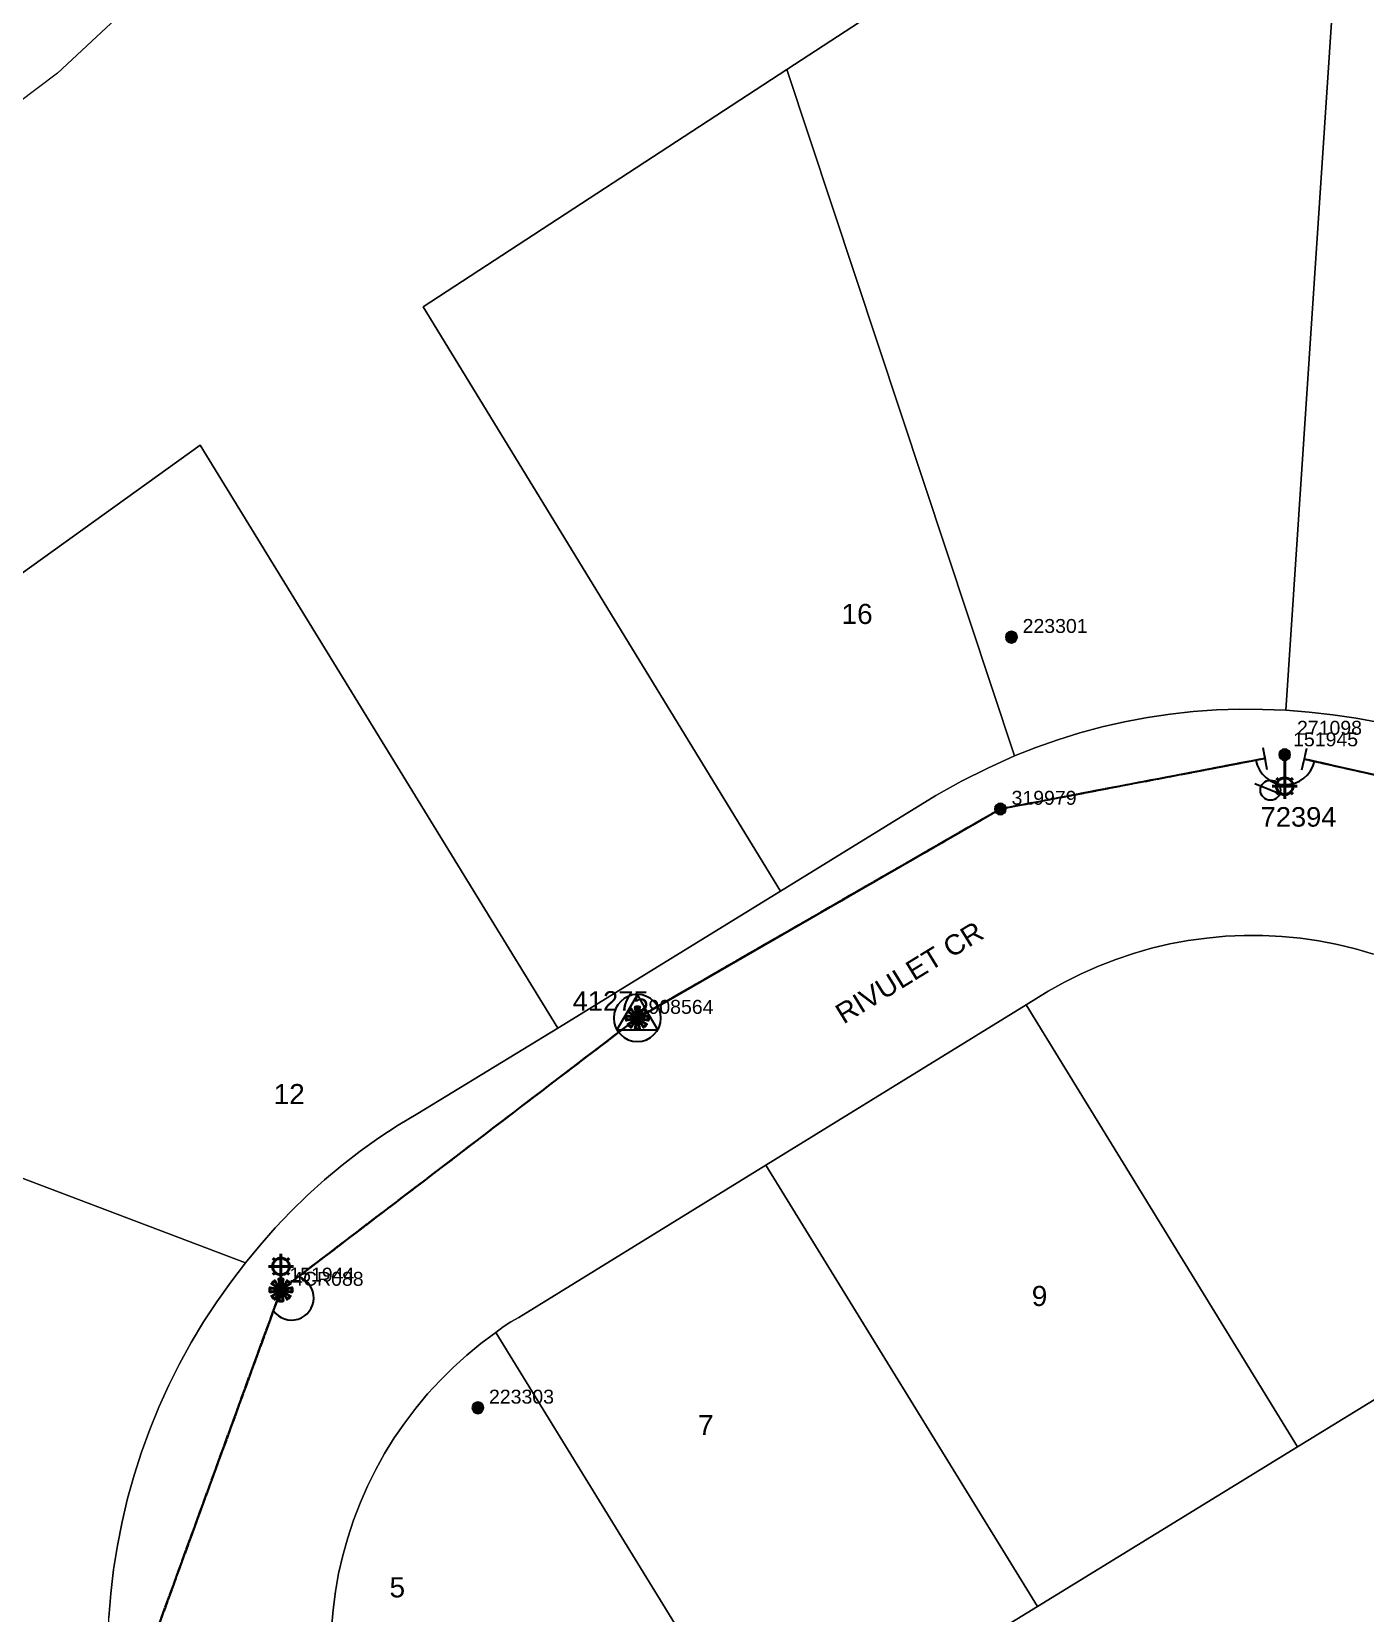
# Model space of a CAD drawing. Header units: metres. Extents: x 296686 to 300227, y 6172173 to 6175501.
# Drawn here: x 296905.8 to 297025.4, y 6174887 to 6175028.8 of the extents above; entities that cross this region are included whole.
import ezdxf
from ezdxf.enums import TextEntityAlignment as Align

# ---------------------------------------------------------------- set-up
doc = ezdxf.new("R2010")
doc.units = ezdxf.units.M
doc.linetypes.add('Cable Exist OH', pattern=[1, 1, 0])
doc.layers.get('0').update_dxf_attribs({"color": 6})
for name, color, linetype in [('_USER 02 POLENUMEXT', 7, 'Continuous'), ('_USER 08 SLIGHTNUMEXT', 7, 'Continuous'), ('Equip_LV_NEW', 2, 'Continuous'), ('Equip_SP_HV_EXT', 7, 'Continuous'), ('Equip_SP_HV_NEW', 2, 'Continuous'), ('Equip_SP_SL_EXT', 7, 'Continuous'), ('Mains_HV_EXT', 7, 'Continuous'), ('Mains_HV_MOD', 3, 'Continuous'), ('Mains_LV_EXT', 7, 'Continuous'), ('Mains_LV_MOD', 3, 'Continuous'), ('Mains_SL_EXT', 7, 'Continuous'), ('Mains_SL_MOD', 3, 'Continuous'), ('OH_Details_SP_MISC', 7, 'Continuous'), ('Sub_SP_TR_HV_LV_EXT', 7, 'Continuous'), ('SupportsOH_SP_TR_HV_LV_SL_EXT', 7, 'Continuous'), ('SupportsOH_SP_TR_HV_LV_SL_MOD', 3, 'Continuous')]:
    doc.layers.add(name, color=color, linetype=linetype)
for name, color, linetype, lineweight in [('Cadastre Land Parcels_SP_EXT', 9, 'Continuous', 5), ('Cadastre Road Names_SP_HV_LV_SL_EXT', 9, 'Continuous', 5), ('Cadastre Roads_SP_EXT', 9, 'Continuous', 5)]:
    doc.layers.add(name, color=color, linetype=linetype, lineweight=lineweight)
doc.styles.add('HVSW_LABEL', font='arial.ttf')
doc.styles.add('iecARIAL', font='arial.ttf', dxfattribs={"height": 2})
doc.styles.add('POLE_LABEL', font='arial.ttf')
doc.styles.get("Standard").update_dxf_attribs({"font": 'arial.ttf'})

# ---------------------------------------------------------------- blocks, each defined once
blk = doc.blocks.new('SUB_POLE_EXT')
blk.add_wipeout([(0, 4.22), (0.42, 4.2), (0.83, 4.14), (1.21, 4.05), (1.62, 3.9), (1.99, 3.72), (2.35, 3.51), (2.68, 3.26), (2.99, 2.99), (3.28, 2.66), (3.52, 2.34), (3.76, 1.92), (3.9, 1.62), (4.04, 1.23), (4.18, 0.63), (4.22, 0), (4.18, -0.61), (4.06, -1.15), (3.9, -1.62), (3.58, -2.24), (3.22, -2.73), (2.97, -3.01), (2.68, -3.26), (2.36, -3.5), (2, -3.72), (1.64, -3.89), (1.25, -4.03), (0.82, -4.14), (0.42, -4.2), (0, -4.22), (-0.41, -4.2), (-0.8, -4.15), (-1.21, -4.05), (-1.62, -3.9), (-1.99, -3.73), (-2.35, -3.51), (-2.68, -3.26), (-2.96, -3.02), (-3.23, -2.72), (-3.51, -2.35), (-3.71, -2.01), (-3.91, -1.6), (-4.05, -1.21), (-4.16, -0.76), (-4.22, -0.14), (-4.21, 0.39), (-4.14, 0.83), (-4.03, 1.27), (-3.9, 1.63), (-3.71, 2.02), (-3.5, 2.37), (-3.28, 2.67), (-2.99, 2.99), (-2.68, 3.27), (-2.33, 3.52), (-1.98, 3.73), (-1.63, 3.9), (-1.2, 4.05), (-0.78, 4.15), (-0.4, 4.21)])
blk.add_line((2.16, 0.48), (2.16, 0.48, 0))
blk.add_lwpolyline([(-4.22, 0, 1), (4.22, 0, 1)], format="xyb", close=True)
blk.add_lwpolyline([(2.14, 0.52), (0, 4.22), (-3.66, -2.11), (3.66, -2.11)], close=True)
for tag, height, flags, p in [('ASSET_NUM', 3.5, 8, (2, 2)), ('STREET_CODE', 0.2, 9, (1.5, 0)), ('CONSTRUCTED_VOLTAGE', 0.2, 9, (1.5, -0.2)), ('OPERATING_VOLTAGE', 0.2, 9, (1.5, -0.6)), ('OPERATED_BY', 0.2, 9, (1.5, -0.8)), ('ORIENTATION', 0.2, 9, (1.5, -1.2)), ('OWNED_BY', 0.2, 9, (1.5, -1.4)), ('SECONDARY_VOLTAGE', 0.2, 9, (1.5, -1.6)), ('STATE', 0.2, 9, (1.5, -1.8)), ('SUBSTATION_TYPE', 0.2, 9, (1.5, -2)), ('STREETNAME', 0.2, 9, (1.5, -2.8)), ('NO_PHASES', 0.2, 9, (1.5, -0.4)), ('MAINTAINED_BY', 0.2, 9, (1.5, -1)), ('USAGE', 0.2, 9, (1.5, -2.2)), ('LEGEND', 0.2, 9, (1.5, -2.4)), ('LOCATION', 0.2, 9, (1.5, -2.6)), ('SUBURB', 0.2, 9, (1.5, -3)), ('Z', 0.2, 1, (1.5, -3.4)), ('NOTES', 0.2, 9, (1.5, -3.2))]:
    blk.add_attdef(tag, text='', height=height, dxfattribs=dict(flags=flags)).set_placement(p, align=Align.MIDDLE_LEFT)
blk = doc.blocks.new('SL_LANTERN_EXT')
at = {"lineweight": 40}
for p, q in [((-1.46, 5.68), (-1.06, 5.28)), ((0, 1.97), (0, 6.47)), ((1.46, 5.68), (1.06, 5.28)), ((-2.25, 4.22), (2.25, 4.22)), ((-1.46, 2.76), (-1.06, 3.16)), ((1.46, 2.76), (1.06, 3.16)), ((0, 0), (0, 2.72))]:
    blk.add_line(p, q, dxfattribs=at)
blk.add_circle((0, 4.22), 1.5, dxfattribs=at)
for tag, p, height, flags in [('OPERATING_VOLTAGE', (0.98, -1.65), 0.2, 9), ('ORIENTATION', (0.98, -1.85), 0.2, 9), ('OWNED_BY', (0.98, -2.05), 0.2, 9), ('STATE', (0.98, -2.25), 0.2, 9), ('CONSTRUCTED_VOLTAGE', (0.98, -0.65), 0.2, 9), ('CONTROL_TYPE', (0.98, -0.85), 0.2, 9), ('LANTERN_PURPOSE', (0.98, -1.05), 0.2, 9), ('LANTERN_TYPE', (0.98, -1.25), 0.2, 9), ('NO_PHASES', (0.98, -1.45), 0.2, 9), ('USAGE', (0.98, -2.45), 0.2, 9), ('CEXIST', (0.98, -2.65), 0.2, 9), ('CNEW', (0.98, -2.85), 0.2, 9), ('LNUMBER', (2.18, -3.25), 2.5, 8), ('CNUMBER', (0.98, -3.05), 0.2, 9), ('CREMOVE', (0.98, -3.25), 0.2, 9), ('CREPLACE', (0.98, -3.45), 0.2, 9), ('LKINGHEIGHT', (0.98, -3.65), 0.2, 9), ('LBRACKET', (0.98, -3.85), 0.2, 9), ('LBRACKETVOCAB', (0.98, -4.05), 0.2, 9), ('LCATEGORY', (0.98, -4.25), 0.2, 9), ('LCHARGE1', (0.98, -4.45), 0.2, 9), ('LCHARGE1PERCENT', (0.98, -4.65), 0.2, 9), ('LCHARGE2', (0.98, -4.85), 0.2, 9), ('LCHARGE2PERCENT', (0.98, -5.05), 0.2, 9), ('LCHARGE3', (0.98, -5.25), 0.2, 9), ('LCHARGE3PERCENT', (0.98, -5.45), 0.2, 9), ('LEXIST', (0.98, -5.65), 0.2, 9), ('LLAMP', (0.98, -5.85), 0.2, 9), ('LLAMPVOCAB', (0.98, -6.05), 0.2, 9), ('LMAST', (0.98, -6.25), 0.2, 9), ('LMASTVOCAB', (0.98, -6.45), 0.2, 9), ('LNEW', (0.98, -6.65), 0.2, 9), ('LANTNUMBER', (0.98, -6.85), 0.2, 9), ('LOUTREACH', (0.98, -7.25), 0.2, 9), ('LOUTREACHVOCAB', (0.98, -7.45), 0.2, 9), ('LRATECODE', (0.98, -7.65), 0.2, 9), ('LREMOVE', (0.98, -7.85), 0.2, 9), ('LREPLACE', (0.98, -8.05), 0.2, 9), ('LTYPE', (0.98, -8.25), 0.2, 9), ('LTYPEVOCAB', (0.98, -8.45), 0.2, 9), ('LEGEND', (0.98, -8.65), 0.2, 9), ('STREETNAME', (0.98, -9.25), 0.2, 9), ('SUBURB', (0.98, -9.45), 0.2, 1), ('LOCATION', (0.98, -8.85), 0.2, 9), ('NOTES', (0.98, -9.05), 0.2, 9)]:
    blk.add_attdef(tag, p, '', height=height, dxfattribs=dict(flags=flags))
at = {"layer": '_USER 08 SLIGHTNUMEXT', "style": 'iecARIAL', "flags": 8}
blk.add_attdef('ASSET_NUM', (1.5, 1.5), '', height=2.5, dxfattribs=at)
blk = doc.blocks.new('*U178')
at = {"lineweight": 40}
for p, q in [((0, 0), (0, -4.16)), ((2.25, -5.65), (-2.25, -5.66)), ((-1.46, -4.2), (-1.06, -4.6)), ((0, -3.41), (0, -7.91)), ((1.46, -4.2), (1.06, -4.59)), ((-1.46, -7.11), (-1.06, -6.72)), ((1.46, -7.11), (1.06, -6.72))]:
    blk.add_line(p, q, dxfattribs=at)
blk.add_circle((0, -5.66), 1.5, dxfattribs=at)
for tag, p, height, flags in [('OPERATING_VOLTAGE', (0.98, -1.65), 0.2, 9), ('ORIENTATION', (0.98, -1.85), 0.2, 9), ('OWNED_BY', (0.98, -2.05), 0.2, 9), ('STATE', (0.98, -2.25), 0.2, 9), ('CONSTRUCTED_VOLTAGE', (0.98, -0.65), 0.2, 9), ('CONTROL_TYPE', (0.98, -0.85), 0.2, 9), ('LANTERN_PURPOSE', (0.98, -1.05), 0.2, 9), ('LANTERN_TYPE', (0.98, -1.25), 0.2, 9), ('NO_PHASES', (0.98, -1.45), 0.2, 9), ('USAGE', (0.98, -2.45), 0.2, 9), ('CEXIST', (0.98, -2.65), 0.2, 9), ('CNEW', (0.98, -2.85), 0.2, 9), ('LNUMBER', (2.18, -3.25), 2.5, 8), ('CNUMBER', (0.98, -3.05), 0.2, 9), ('CREMOVE', (0.98, -3.25), 0.2, 9), ('CREPLACE', (0.98, -3.45), 0.2, 9), ('LKINGHEIGHT', (0.98, -3.65), 0.2, 9), ('LBRACKET', (0.98, -3.85), 0.2, 9), ('LBRACKETVOCAB', (0.98, -4.05), 0.2, 9), ('LCATEGORY', (0.98, -4.25), 0.2, 9), ('LCHARGE1', (0.98, -4.45), 0.2, 9), ('LCHARGE1PERCENT', (0.98, -4.65), 0.2, 9), ('LCHARGE2', (0.98, -4.85), 0.2, 9), ('LCHARGE2PERCENT', (0.98, -5.05), 0.2, 9), ('LCHARGE3', (0.98, -5.25), 0.2, 9), ('LCHARGE3PERCENT', (0.98, -5.45), 0.2, 9), ('LEXIST', (0.98, -5.65), 0.2, 9), ('LLAMP', (0.98, -5.85), 0.2, 9), ('LLAMPVOCAB', (0.98, -6.05), 0.2, 9), ('LMAST', (0.98, -6.25), 0.2, 9), ('LMASTVOCAB', (0.98, -6.45), 0.2, 9), ('LNEW', (0.98, -6.65), 0.2, 9), ('LANTNUMBER', (0.98, -6.85), 0.2, 9), ('LOUTREACH', (0.98, -7.25), 0.2, 9), ('LOUTREACHVOCAB', (0.98, -7.45), 0.2, 9), ('LRATECODE', (0.98, -7.65), 0.2, 9), ('LREMOVE', (0.98, -7.85), 0.2, 9), ('LREPLACE', (0.98, -8.05), 0.2, 9), ('LTYPE', (0.98, -8.25), 0.2, 9), ('LTYPEVOCAB', (0.98, -8.45), 0.2, 9), ('LEGEND', (0.98, -8.65), 0.2, 9), ('STREETNAME', (0.98, -9.25), 0.2, 9), ('SUBURB', (0.98, -9.45), 0.2, 1), ('LOCATION', (0.98, -8.85), 0.2, 9), ('NOTES', (0.98, -9.05), 0.2, 9)]:
    blk.add_attdef(tag, p, '', height=height, dxfattribs=dict(flags=flags))
at = {"layer": '_USER 08 SLIGHTNUMEXT', "style": 'iecARIAL', "flags": 8}
blk.add_attdef('ASSET_NUM', (1.5, 1.5), '', height=2.5, dxfattribs=at)
blk = doc.blocks.new('SL_NIGHTWATCH_EXT')
at = {"lineweight": 40}
h = blk.add_hatch(color=256, dxfattribs=at)
h.paths.add_polyline_path([(0.39, 1.96, 0.098491), (-0.39, 1.96), (-0.2, 0.98, -0.098491), (0.19, 0.98)])
h.paths.add_polyline_path([(0.55, 0.83, -0.098491), (0.83, 0.56), (1.66, 1.11, 0.098491), (1.11, 1.66)])
h.paths.add_polyline_path([(0.98, 0.2, -0.098491), (0.98, -0.19), (1.96, -0.39, 0.098491), (1.96, 0.39)])
h.paths.add_polyline_path([(0.83, -0.55, -0.098491), (0.56, -0.83), (1.11, -1.66, 0.098491), (1.66, -1.11)])
h.paths.add_polyline_path([(-0.19, -0.98), (-0.39, -1.96, 0.098491), (0.39, -1.96), (0.2, -0.98, -0.098491)])
h.paths.add_polyline_path([(-0.83, -0.56), (-1.66, -1.11, 0.098491), (-1.11, -1.66), (-0.55, -0.83, -0.098491)])
h.paths.add_polyline_path([(-0.98, 0.19), (-1.96, 0.39, 0.098491), (-1.96, -0.39), (-0.98, -0.2, -0.098491)])
h.paths.add_polyline_path([(-1.11, 1.66, 0.098491), (-1.66, 1.11), (-0.83, 0.55, -0.098491), (-0.56, 0.83)])
for p, q in [((-1.16, 1.63), (-1.16, 1.63, 0)), ((-1.1, 1.64), (-1.1, 1.64, 0)), ((1.08, 1.63), (1.08, 1.63, 0)), ((-0.86, -0.57), (-0.86, -0.57, 0)), ((0.82, -0.57), (0.82, -0.57, 0)), ((1.13, -1.65), (1.13, -1.65, 0)), ((1.96, -0.37), (1.96, -0.37, 0))]:
    blk.add_line(p, q, dxfattribs=at)
for points in [[(-0.98, 0.19, 0.098491), (-0.98, -0.2), (-1.96, -0.39, -0.098491), (-1.96, 0.39)], [(-0.56, 0.83, 0.098491), (-0.83, 0.55), (-1.66, 1.11, -0.098491), (-1.11, 1.66)], [(-0.2, 0.98, -0.098491), (0.19, 0.98), (0.39, 1.96, 0.098491), (-0.39, 1.96)], [(0.83, 0.56), (1.66, 1.11, 0.098491), (1.11, 1.66), (0.55, 0.83, -0.098491)], [(0.98, -0.19), (1.96, -0.39, 0.098491), (1.96, 0.39), (0.98, 0.2, -0.098491)], [(-0.83, -0.56, 0.098491), (-0.55, -0.83), (-1.11, -1.66, -0.098491), (-1.66, -1.11)], [(0.2, -0.98), (0.39, -1.96, -0.098491), (-0.39, -1.96), (-0.19, -0.98, 0.098491)], [(0.56, -0.83), (1.11, -1.66, 0.098491), (1.66, -1.11), (0.83, -0.55, -0.098491)]]:
    blk.add_lwpolyline(points, format="xyb", close=True, dxfattribs=at)
blk.add_circle((0, 0), 1, dxfattribs=at)
blk = doc.blocks.new('POLE_EXT')
blk.add_hatch(color=256).paths.add_polyline_path([(-1, 0, 1), (1, 0, 1)])
blk.add_lwpolyline([(-1, 0, 1), (1, 0, 1)], format="xyb", close=True)
for tag, height, flags, p in [('pNumber', 2.5, 8, (-17.84, 2.07)), ('OWNED_BY', 0.2, 9, (1.35, -0.4)), ('SPECIAL_USE', 0.2, 9, (1.35, -0.8)), ('STATE', 0.2, 9, (1.35, -1)), ('cLV', 0.2, 9, (1.35, -1.4)), ('hDepth', 0.2, 9, (1.35, -1.6)), ('hDia', 0.2, 9, (1.35, -1.8)), ('cHV', 0.2, 9, (1.35, -2)), ('PARENT', 0.2, 9, (1.35, -0.6)), ('USAGE', 0.2, 9, (1.35, -1.2)), ('LBRACKET', 0.2, 9, (1.35, -2.2)), ('LExisting', 0.2, 9, (1.35, -2.4)), ('LANTNUMBER', 0.2, 9, (1.35, -2.6)), ('LOther', 0.2, 9, (1.35, -2.8)), ('cLinedev', 0.2, 9, (1.35, -3.4)), ('pExisting', 0.2, 9, (1.35, -3.8)), ('pFooting', 0.2, 9, (1.35, -4.4)), ('pNew', 0.2, 9, (1.35, -4.6)), ('pRelocate', 0.2, 9, (1.35, -5)), ('pRemove', 0.2, 9, (1.35, -5.2)), ('pReplace', 0.2, 9, (1.35, -5.4)), ('pStay', 0.2, 9, (1.35, -5.6)), ('LRemove', 0.2, 9, (1.35, -3)), ('LEGEND', 0.2, 9, (1.35, -3.2)), ('LOCATION', 0.2, 9, (1.35, -3.6)), ('PFNUMBER', 0.2, 9, (1.35, -4)), ('NEWPFNUMBER', 0.2, 9, (1.35, -4.2)), ('pType', 0.2, 9, (1.35, -5.8)), ('cspan', 0.2, 9, (1.35, -6)), ('STREETNAME', 0.2, 9, (1.35, -6.2)), ('SUBURB', 0.2, 9, (1.35, -6.4)), ('OPERATED_BY', 0.2, 9, (1.36, -7.01)), ('NOTES', 0.2, 9, (1.35, -6.6)), ('MAINTAINED_BY', 0.2, 9, (1.36, -6.81))]:
    blk.add_attdef(tag, text='', height=height, dxfattribs=dict(flags=flags)).set_placement(p, align=Align.MIDDLE_LEFT)
at = {"style": 'POLE_LABEL', "flags": 9}
for tag, p in [('STRUCTURE_PLANT_NUMBER', (1.35, 0.03)), ('STREET_CODE', (1.35, -0.2))]:
    blk.add_attdef(tag, text='', height=0.2, dxfattribs=at).set_placement(p, align=Align.MIDDLE_LEFT)
at = {"flags": 1}
blk.add_attdef('Z', (1.35, -7.33), '', height=0.2, dxfattribs=at)
at = {"layer": '_USER 02 POLENUMEXT', "style": 'POLE_LABEL', "flags": 8}
blk.add_attdef('ASSET_NUM', text='', height=2.5, dxfattribs=at).set_placement((2, 2), align=Align.MIDDLE_LEFT)
blk = doc.blocks.new('HV_ABS_CLOSED_EXT')
blk.add_line((-3, 6.87), (3, 6.87))
blk.add_circle((0, 6.87), 1.8)
at = {"style": 'HVSW_LABEL'}
for tag, height, flags, p in [('ASSET_NUM', 3.5, 8, (2, 2)), ('STREET_CODE', 0.2, 9, (0, -0.2))]:
    blk.add_attdef(tag, text='', height=height, dxfattribs=dict(at, flags=flags)).set_placement(p, align=Align.MIDDLE_LEFT)
at = {"flags": 1}
blk.add_attdef('Z', (0, 0), '', height=0.2, dxfattribs=at)
at = {"flags": 9}
for tag, p in [('ACTUAL_STATUS', (0, -0.4)), ('CONSTRUCTED_VOLTAGE', (0, -0.6)), ('OPERATING_VOLTAGE', (0, -1)), ('ORIENTATION', (0, -1.2)), ('OWNED_BY', (0, -1.4)), ('STATE', (0, -1.6)), ('SWITCH_TYPE', (0, -1.8)), ('STREETNAME', (0, -2.6)), ('SUBURB', (0, -2.8)), ('NO_PHASES', (0, -0.8)), ('USAGE', (0, -2)), ('LEGEND', (0, -2.2)), ('LOCATION', (0, -2.4)), ('NOTES', (0, -3))]:
    blk.add_attdef(tag, text='', height=0.2, dxfattribs=at).set_placement(p, align=Align.MIDDLE_LEFT)
blk = doc.blocks.new('HV_End Shackle_NEW')
for tag, flags, p in [('CONNECTOR_TYPE', 9, (1.5, 0)), ('CONSTRUCTED_VOLTAGE', 9, (1.5, -0.2)), ('OPERATING_VOLTAGE', 9, (1.5, -0.6)), ('ORIENTATION', 9, (1.5, -0.8)), ('OWNED_BY', 9, (1.5, -1)), ('OPERATED_BY', 9, (1.5, -1.2)), ('NO_PHASES', 9, (1.5, -0.4)), ('MAINTAINED_BY', 9, (1.5, -1.4)), ('STATE', 9, (1.5, -1.6)), ('Z', 1, (1.5, -2.2)), ('USAGE', 9, (1.5, -1.8)), ('NOTES', 9, (1.5, -2))]:
    blk.add_attdef(tag, text='', height=0.2, dxfattribs=dict(flags=flags)).set_placement(p, align=Align.MIDDLE_LEFT)
blk.add_wipeout([(-0.25, 0), (-0.25, 1.81), (0.25, 1.82), (0.25, 0)])
blk.add_line((1, 1.81), (-1, 1.81))
blk = doc.blocks.new('LV_End Shackle_NEW')
for tag, flags, p in [('CONNECTOR_TYPE', 9, (1.5, 0)), ('CONSTRUCTED_VOLTAGE', 9, (1.5, -0.2)), ('OPERATING_VOLTAGE', 9, (1.5, -0.6)), ('ORIENTATION', 9, (1.5, -0.8)), ('OWNED_BY', 9, (1.5, -1)), ('OPERATED_BY', 9, (1.5, -1.2)), ('NO_PHASES', 9, (1.5, -0.4)), ('MAINTAINED_BY', 9, (1.5, -1.4)), ('STATE', 9, (1.5, -1.6)), ('Z', 1, (1.5, -2.2)), ('USAGE', 9, (1.5, -1.8)), ('NOTES', 9, (1.5, -2))]:
    blk.add_attdef(tag, text='', height=0.2, dxfattribs=dict(flags=flags)).set_placement(p, align=Align.MIDDLE_LEFT)
blk.add_wipeout([(-0.25, 0), (-0.25, 1.81), (0.25, 1.82), (0.25, 0)])
blk.add_line((1, 1.81), (-1, 1.81))

msp = doc.modelspace()

# ---------------------------------------------------------------- linework, layer by layer
at = {"layer": 'Cadastre Land Parcels_SP_EXT', "linetype": 'Continuous'}
for points in [[(297018.26, 6174967.98), (297024.28, 6175058.53), (296973.52, 6175025.43), (296993.94, 6174963.87), (296995.85, 6174964.64), (296997.81, 6174965.33), (296999.79, 6174965.94), (297001.79, 6174966.48), (297003.81, 6174966.94), (297005.85, 6174967.32), (297007.9, 6174967.62), (297009.96, 6174967.85), (297012.03, 6174968), (297014.1, 6174968.06), (297016.18, 6174968.05), (297018.26, 6174967.98)], [(296972.96, 6174951.76), (296986.89, 6174960.34), (296989.19, 6174961.61), (296991.53, 6174962.79), (296993.94, 6174963.87), (296973.52, 6175025.43), (296940.92, 6175004.15), (296972.96, 6174951.76)], [(296952.99, 6174939.46), (296920.94, 6174991.75), (296855.55, 6174944.74), (296925, 6174918.4), (296926.29, 6174920), (296927.65, 6174921.55), (296929.07, 6174923.04), (296930.54, 6174924.48), (296932.07, 6174925.86), (296933.65, 6174927.18), (296935.27, 6174928.43), (296936.95, 6174929.62), (296938.67, 6174930.75), (296940.44, 6174931.81), (296952.99, 6174939.46)], [(296925, 6174918.4), (296855.55, 6174944.74), (296790.85, 6174898.34), (296794.48, 6174866.49), (296912.67, 6174884.44), (296912.75, 6174886.61), (296912.92, 6174888.76), (296913.17, 6174890.91), (296913.51, 6174893.05), (296913.92, 6174895.17), (296914.42, 6174897.28), (296915, 6174899.36), (296915.66, 6174901.42), (296916.4, 6174903.46), (296917.22, 6174905.46), (296918.11, 6174907.43), (296919.08, 6174909.37), (296920.12, 6174911.26), (296921.23, 6174913.12), (296922.42, 6174914.93), (296923.68, 6174916.69), (296925, 6174918.4)], [(297019.32, 6174901.9), (296994.98, 6174941.54), (296971.63, 6174927.16), (296996, 6174887.58), (297019.32, 6174901.9)], [(296996, 6174887.58), (296971.63, 6174927.16), (296949.5, 6174913.52), (296948.78, 6174913.12), (296948.08, 6174912.67), (296947.42, 6174912.16), (296971.69, 6174872.68), (296991.36, 6174884.75), (296996, 6174887.58)], [(297061.46, 6174897.23), (297050.58, 6174921.1), (297019.32, 6174901.9), (296996, 6174887.58), (296991.36, 6174884.75), (297004.94, 6174862.6), (297061.46, 6174897.23)]]:
    msp.add_lwpolyline(points, close=True, dxfattribs=at)
for points in [[(297024.28, 6175058.53), (297018.26, 6174967.98), (297018.26, 6174967.98), (297020.36, 6174967.81), (297022.47, 6174967.57), (297024.57, 6174967.25), (297026.66, 6174966.86)], [(297026.13, 6174946.1), (297024.51, 6174946.57), (297022.88, 6174946.96), (297021.23, 6174947.28), (297019.56, 6174947.52), (297017.89, 6174947.68), (297016.21, 6174947.76), (297014.53, 6174947.77), (297012.85, 6174947.7), (297011.18, 6174947.54), (297009.51, 6174947.32), (297007.86, 6174947.01), (297006.22, 6174946.62), (297004.61, 6174946.17), (297003.01, 6174945.63), (297001.45, 6174945.02), (296999.91, 6174944.34), (296998.41, 6174943.59), (296996.94, 6174942.77), (296994.98, 6174941.54), (297019.32, 6174901.9), (297050.58, 6174921.1)], [(296971.69, 6174872.68), (296947.42, 6174912.16), (296946.1, 6174911.19), (296944.83, 6174910.14), (296943.6, 6174909.04), (296942.43, 6174907.87), (296941.32, 6174906.66), (296940.26, 6174905.39), (296939.26, 6174904.07), (296938.33, 6174902.71), (296937.46, 6174901.31), (296936.66, 6174899.87), (296935.92, 6174898.39), (296935.26, 6174896.87), (296934.67, 6174895.33), (296934.15, 6174893.76), (296933.71, 6174892.17), (296933.34, 6174890.56), (296933.05, 6174888.94), (296932.84, 6174887.3), (296932.7, 6174885.66)]]:
    msp.add_lwpolyline(points, dxfattribs=at)
at = {"layer": 'Mains_HV_MOD', "linetype": 'Cable Exist OH'}
msp.add_lwpolyline([(297032, 6174960.89), (297018.16, 6174963.99)], dxfattribs=at)
at = {"layer": 'Mains_LV_EXT', "linetype": 'Continuous'}
msp.add_lwpolyline([(296927.49, 6174914.1, 1.350486), (296929.79, 6174917.16)], format="xyb", dxfattribs=at)
at = {"layer": 'Mains_LV_EXT', "linetype": 'Cable Exist OH'}
msp.add_lwpolyline([(296928.17, 6174915.98), (296916.67, 6174884.44), (296932.06, 6174843.54)], dxfattribs=at)
at = {"layer": 'Mains_LV_MOD', "linetype": 'Cable Exist OH'}
for points in [[(296992.67, 6174959.12), (297018.16, 6174963.99)], [(297018.16, 6174963.99), (297032, 6174960.89)], [(296960.12, 6174940.37), (296992.67, 6174959.12)]]:
    msp.add_lwpolyline(points, dxfattribs=at)
at = {"layer": 'Mains_SL_EXT', "linetype": 'Cable Exist OH'}
msp.add_lwpolyline([(296928.17, 6174915.98), (296916.67, 6174884.44)], dxfattribs=at)
at = {"layer": 'Mains_SL_MOD', "linetype": 'Cable Exist OH'}
msp.add_lwpolyline([(297018.16, 6174963.99), (297032, 6174960.89), (297055.79, 6174943.59)], dxfattribs=at)
at = {"layer": 'OH_Details_SP_MISC', "color": 7, "linetype": 'Continuous', "flags": 128}
msp.add_lwpolyline([(297018.16, 6174964), (297032, 6174960.89)], dxfattribs=at)

# ---------------------------------------------------------------- block references
at = {"layer": 'Equip_SP_HV_EXT'}
ref = msp.add_blockref('HV_ABS_CLOSED_EXT', (297018.16, 6174963.99), dxfattribs=dict(at, xscale=0.5, yscale=0.5, zscale=0.5, rotation=158.1727973490325))
ref.add_attrib('ASSET_NUM', '72394', dxfattribs={"layer": '0', "height": 1.75, "style": 'HVSW_LABEL'}).set_placement((297016, 6174957.01), align=Align.BOTTOM_LEFT)
at = {"layer": 'Equip_SP_SL_EXT'}
ref = msp.add_blockref('*U178', (297018.16, 6174963.99), dxfattribs=dict(at, xscale=0.5, yscale=0.5, zscale=0.5))
ref.add_attrib('ASSET_NUM', '151945', (297018.91, 6174964.74), dxfattribs={"layer": '_USER 08 SLIGHTNUMEXT', "height": 1.25, "style": 'iecARIAL'})
ref = msp.add_blockref('SL_LANTERN_EXT', (296928.17, 6174915.98), dxfattribs=dict(at, xscale=0.5, yscale=0.5, zscale=0.5))
ref.add_attrib('ASSET_NUM', '151944', (296928.92, 6174916.73), dxfattribs={"layer": '_USER 08 SLIGHTNUMEXT', "height": 1.25, "style": 'iecARIAL'})
at = {"layer": 'Equip_SP_SL_EXT', "xscale": 0.5, "yscale": 0.5, "zscale": 0.5}
msp.add_blockref('SL_NIGHTWATCH_EXT', (296928.17, 6174915.98), dxfattribs=at)
at = {"layer": 'SupportsOH_SP_TR_HV_LV_SL_EXT'}
ref = msp.add_blockref('POLE_EXT', (296993.66, 6174974.53), dxfattribs=dict(at, xscale=0.5, yscale=0.5, zscale=0.5))
ref.add_attrib('ASSET_NUM', '223301', dxfattribs={"layer": '_USER 02 POLENUMEXT', "height": 1.25, "style": 'POLE_LABEL'}).set_placement((296994.66, 6174975.53), align=Align.MIDDLE_LEFT)
ref = msp.add_blockref('POLE_EXT', (296928.17, 6174915.98), dxfattribs=dict(at, xscale=0.5, yscale=0.5, zscale=0.5))
ref.add_attrib('ASSET_NUM', '4CR088', dxfattribs={"layer": '_USER 02 POLENUMEXT', "height": 1.25, "style": 'POLE_LABEL'}).set_placement((296929.17, 6174916.98), align=Align.MIDDLE_LEFT)
ref = msp.add_blockref('POLE_EXT', (296945.82, 6174905.41), dxfattribs=dict(at, xscale=0.5, yscale=0.5, zscale=0.5))
ref.add_attrib('ASSET_NUM', '223303', dxfattribs={"layer": '_USER 02 POLENUMEXT', "height": 1.25, "style": 'POLE_LABEL'}).set_placement((296946.82, 6174906.41), align=Align.MIDDLE_LEFT)
at = {"layer": 'SupportsOH_SP_TR_HV_LV_SL_MOD'}
ref = msp.add_blockref('POLE_EXT', (296992.67, 6174959.12), dxfattribs=dict(at, xscale=0.5, yscale=0.5, zscale=0.5))
ref.add_attrib('ASSET_NUM', '319979', dxfattribs={"layer": '_USER 02 POLENUMEXT', "height": 1.25, "style": 'POLE_LABEL'}).set_placement((296993.67, 6174960.12), align=Align.MIDDLE_LEFT)

# ---------------------------------------------------------------- texts
at = {"layer": 'Cadastre Land Parcels_SP_EXT'}
for s, p in [('16', (296978.42, 6174975.71)), ('12', (296927.51, 6174932.65)), ('9', (296995.48, 6174914.54)), ('7', (296965.56, 6174902.96)), ('5', (296937.9, 6174888.41))]:
    msp.add_text(s, height=1.8, dxfattribs=at).set_placement(p)
at = {"layer": 'Cadastre Road Names_SP_HV_LV_SL_EXT'}
msp.add_text('RIVULET CR', height=1.8, rotation=31.5726, dxfattribs=at).set_placement((296978.61, 6174939.78))

# ---------------------------------------------------------------- next in the draw order: block references
at = {"layer": 'Sub_SP_TR_HV_LV_EXT'}
ref = msp.add_blockref('SUB_POLE_EXT', (296960.12, 6174940.37), dxfattribs=dict(at, xscale=0.5, yscale=0.5, zscale=0.5))
ref.add_attrib('ASSET_NUM', '41275', dxfattribs={"layer": '0', "height": 1.75}).set_placement((296961.12, 6174940.5), align=Align.BOTTOM_RIGHT)

# ---------------------------------------------------------------- next in the draw order: linework, layer by layer
at = {"layer": 'Cadastre Land Parcels_SP_EXT', "linetype": 'Continuous'}
msp.add_lwpolyline([(296915.99, 6175032.47), (296908.14, 6175025.11), (296890.1, 6175011.55), (296878.93, 6175005.03), (296856.39, 6174991.67), (296843.49, 6174986.52), (296836.42, 6174984.58), (296827.12, 6174979.49), (296797.49, 6174970.4), (296791.53, 6174968.28), (296786.78, 6174967.38), (296788.43, 6174919.6), (296790.85, 6174898.34), (296855.55, 6174944.74), (296920.94, 6174991.75), (296952.99, 6174939.46), (296972.96, 6174951.76), (296940.92, 6175004.15), (296973.52, 6175025.43), (297024.28, 6175058.53)], dxfattribs=at)
at = {"layer": 'Cadastre Roads_SP_EXT', "linetype": 'Continuous'}
for points in [[(297026.66, 6174966.86), (297024.57, 6174967.25), (297022.47, 6174967.57), (297020.36, 6174967.81), (297018.26, 6174967.98), (297018.26, 6174967.98), (297016.18, 6174968.05), (297014.1, 6174968.06), (297012.03, 6174968), (297009.96, 6174967.85), (297007.9, 6174967.62), (297005.85, 6174967.32), (297003.81, 6174966.94), (297001.79, 6174966.48), (296999.79, 6174965.94), (296997.81, 6174965.33), (296995.85, 6174964.64), (296993.94, 6174963.87), (296991.53, 6174962.79), (296989.19, 6174961.61), (296986.89, 6174960.34), (296972.96, 6174951.76), (296952.99, 6174939.46), (296940.44, 6174931.81), (296938.67, 6174930.75), (296936.95, 6174929.62), (296935.27, 6174928.43), (296933.65, 6174927.18), (296932.07, 6174925.86), (296930.54, 6174924.48), (296929.07, 6174923.04), (296927.65, 6174921.55), (296926.29, 6174920), (296925, 6174918.4), (296923.68, 6174916.69), (296922.42, 6174914.93), (296921.23, 6174913.12), (296920.12, 6174911.26), (296919.08, 6174909.37), (296918.11, 6174907.43), (296917.22, 6174905.46), (296916.4, 6174903.46), (296915.66, 6174901.42), (296915, 6174899.36), (296914.42, 6174897.28), (296913.92, 6174895.17), (296913.51, 6174893.05), (296913.17, 6174890.91), (296912.92, 6174888.76), (296912.75, 6174886.61)], [(296932.7, 6174885.66), (296932.84, 6174887.3), (296933.05, 6174888.94), (296933.34, 6174890.56), (296933.71, 6174892.17), (296934.15, 6174893.76), (296934.67, 6174895.33), (296935.26, 6174896.87), (296935.92, 6174898.39), (296936.66, 6174899.87), (296937.46, 6174901.31), (296938.33, 6174902.71), (296939.26, 6174904.07), (296940.26, 6174905.39), (296941.32, 6174906.66), (296942.43, 6174907.87), (296943.6, 6174909.04), (296944.83, 6174910.14), (296946.1, 6174911.19), (296947.42, 6174912.16), (296948.08, 6174912.67), (296948.78, 6174913.12), (296949.5, 6174913.52), (296971.63, 6174927.16), (296994.98, 6174941.54), (296996.94, 6174942.77), (296998.41, 6174943.59), (296999.91, 6174944.34), (297001.45, 6174945.02), (297003.01, 6174945.63), (297004.61, 6174946.17), (297006.22, 6174946.62), (297007.86, 6174947.01), (297009.51, 6174947.32), (297011.18, 6174947.54), (297012.85, 6174947.7), (297014.53, 6174947.77), (297016.21, 6174947.76), (297017.89, 6174947.68), (297019.56, 6174947.52), (297021.23, 6174947.28), (297022.88, 6174946.96), (297024.51, 6174946.57), (297026.13, 6174946.1)]]:
    msp.add_lwpolyline(points, dxfattribs=at)
at = {"layer": 'Mains_HV_EXT', "linetype": 'Cable Exist OH'}
msp.add_lwpolyline([(296957.02, 6174802.62), (296932.06, 6174843.54), (296916.67, 6174884.44), (296928.17, 6174915.98), (296960.12, 6174940.37)], dxfattribs=at)
at = {"layer": 'Mains_HV_MOD', "linetype": 'Cable Exist OH'}
msp.add_lwpolyline([(297018.16, 6174963.99), (296992.67, 6174959.12), (296960.12, 6174940.37)], dxfattribs=at)
at = {"layer": 'Mains_LV_EXT', "linetype": 'Cable Exist OH'}
msp.add_lwpolyline([(296960.12, 6174940.37), (296928.17, 6174915.98)], dxfattribs=at)
at = {"layer": 'OH_Details_SP_MISC', "color": 7, "linetype": 'Continuous', "flags": 128}
msp.add_lwpolyline([(296960.12, 6174940.37), (296992.67, 6174959.12), (297018.13, 6174963.99)], dxfattribs=at)

# ---------------------------------------------------------------- next in the draw order: block references
at = {"layer": 'Equip_SP_SL_EXT', "xscale": 0.5, "yscale": 0.5, "zscale": 0.5}
msp.add_blockref('SL_NIGHTWATCH_EXT', (296960.12, 6174940.37), dxfattribs=at)
at = {"layer": 'SupportsOH_SP_TR_HV_LV_SL_EXT'}
ref = msp.add_blockref('POLE_EXT', (296960.12, 6174940.37), dxfattribs=dict(at, xscale=0.5, yscale=0.5, zscale=0.5))
ref.add_attrib('ASSET_NUM', '908564', dxfattribs={"layer": '_USER 02 POLENUMEXT', "height": 1.25, "style": 'POLE_LABEL'}).set_placement((296961.12, 6174941.37), align=Align.MIDDLE_LEFT)

# ---------------------------------------------------------------- next in the draw order: block references
at = {"layer": 'Equip_SP_HV_NEW', "rotation": 257.3660247002022}
msp.add_blockref('HV_End Shackle_NEW', (297018.16, 6174963.99), dxfattribs=at)

# ---------------------------------------------------------------- next in the draw order: block references
at = {"layer": 'Equip_SP_HV_NEW', "rotation": 100.8185218734067}
msp.add_blockref('HV_End Shackle_NEW', (297018.16, 6174963.99), dxfattribs=at)

# ---------------------------------------------------------------- next in the draw order: block references
at = {"layer": 'Equip_LV_NEW', "rotation": 257.3642168845724}
msp.add_blockref('LV_End Shackle_NEW', (297018.16, 6174963.99), dxfattribs=at)

# ---------------------------------------------------------------- next in the draw order: block references
at = {"layer": 'Equip_LV_NEW', "rotation": 100.8185218775397}
msp.add_blockref('LV_End Shackle_NEW', (297018.16, 6174963.99), dxfattribs=at)

# ---------------------------------------------------------------- next in the draw order: linework, layer by layer
at = {"layer": 'Mains_LV_MOD'}
msp.add_arc((297018.21, 6174964), 2.7, 190.8185, 346.9432, dxfattribs=at)

# ---------------------------------------------------------------- next in the draw order: block references
at = {"layer": 'SupportsOH_SP_TR_HV_LV_SL_EXT'}
ref = msp.add_blockref('POLE_EXT', (297018.16, 6174963.99), dxfattribs=dict(at, xscale=0.5, yscale=0.5, zscale=0.5))
ref.add_attrib('ASSET_NUM', '271098', dxfattribs={"layer": '_USER 02 POLENUMEXT', "height": 1.25, "style": 'POLE_LABEL'}).set_placement((297019.26, 6174966.4), align=Align.MIDDLE_LEFT)

doc.saveas('drawing.dxf')
